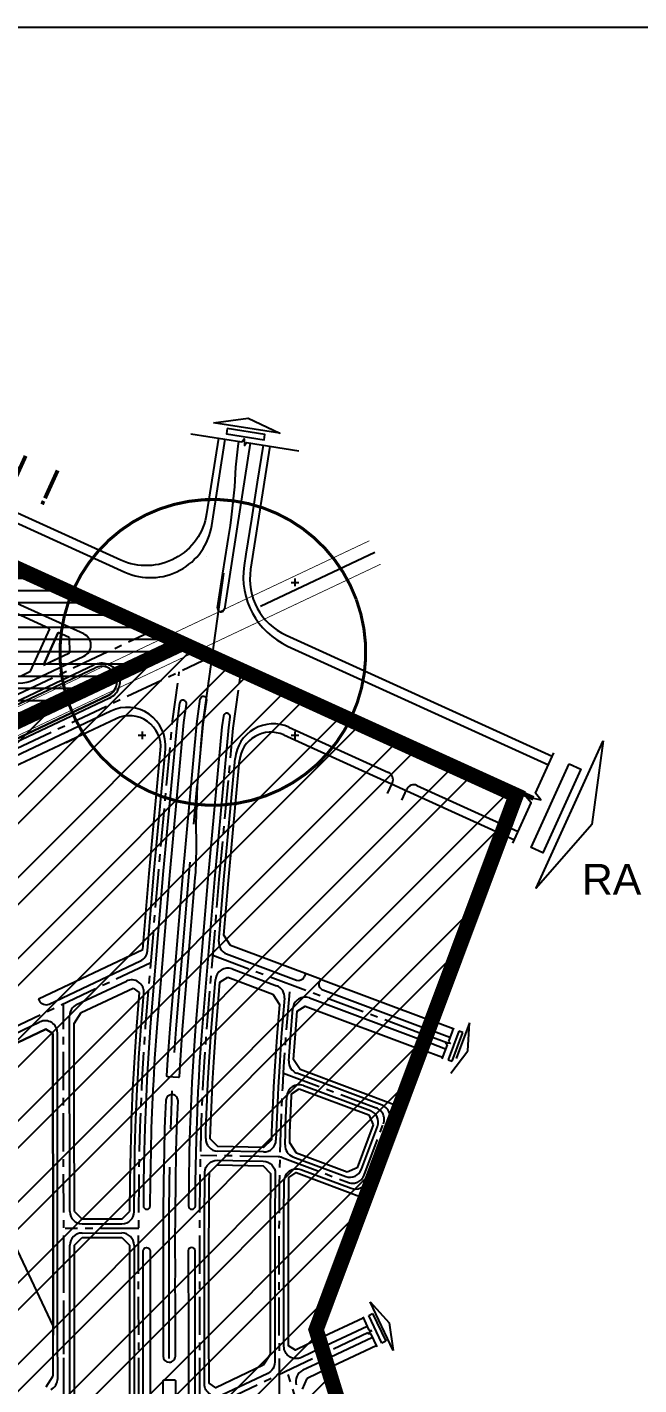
# Model space of a CAD drawing. Extents: x 597165 to 598689, y 1181586 to 1183364.
# Drawn here: x 597379.2 to 597419.2, y 1183137.4 to 1183226.2 of the extents above; entities that cross this region are included whole.
import ezdxf
from ezdxf.enums import TextEntityAlignment as Align

# ---------------------------------------------------------------- set-up
doc = ezdxf.new("R2010")
doc.units = 0
doc.header["$MEASUREMENT"] = 0
for name, pattern in [('CENTER', [2, 1.25, -0.25, 0.25, -0.25]), ('DASHED', [0.75, 0.5, -0.25]), ('LOGIOI', [4, 3, -1])]:
    doc.linetypes.add(name, pattern=pattern)
for name, color, linetype in [('5', 5, 'CONTINUOUS'), ('NE_GRID', 7, 'CONTINUOUS'), ('NET-LO-GIOI-DIEN-GIOI', 7, 'CENTER'), ('NET-RANH-DAT', 7, 'CONTINUOUS'), ('RANH_QUY_HOACH', 7, 'LOGIOI'), ('S-KHU-A', 2, 'CONTINUOUS'), ('S-KHU-B', 3, 'CONTINUOUS'), ('S-P-KHU', 8, 'CONTINUOUS'), ('S-PHANKHUTIM', 8, 'CONTINUOUS'), ('S-PKHUTIM', 8, 'CENTER')]:
    doc.layers.add(name, color=color, linetype=linetype)
doc.styles.add('VHEL-R', font='VHELVEN.TTF')
doc.linetypes.add('DIEN', pattern='A,0.1,["<",STANDARD,S=0.1,R=0,X=0,Y=-0.05],0.5,-0.25,[133,ltypeshp.shx,S=0.1,R=0,X=-0.1,Y=0],-0.25,0.5,[">",STANDARD,S=0.1,R=0,X=0,Y=-0.05],0.1,-0.5', length=2.2)

# ---------------------------------------------------------------- blocks, each defined once
blk = doc.blocks.new('GRDTICK1')
at = {"layer": 'NE_GRID'}
for p, q in [((-0.04999999999998295, 0), (0.05000000000001137, 0)), ((2.842170943040401e-14, 0.04999999999999716), (2.842170943040401e-14, -0.04999999999999716))]:
    blk.add_line(p, q, dxfattribs=at)
blk = doc.blocks.new('A$C68AD2EEB')
at = {"layer": 'NET-LO-GIOI-DIEN-GIOI', "const_width": 0.05, "flags": 128}
blk.add_lwpolyline([(98.84848672046792, 115.4430986079387), (0.8686287143500522, 69.16480360203423)], dxfattribs=at)
at = {"layer": 'NET-LO-GIOI-DIEN-GIOI', "const_width": 0.05}
blk.add_lwpolyline([(99.5745260855183, 113.9059366646688), (1.594668079400435, 67.6276416585315)], dxfattribs=at)
at = {"layer": 'S-P-KHU', "ltscale": 20}
for p, q in [((16.12997629633173, 143.7288721473888), (82.85988275613636, 113.3920913606416)), ((83.89788065687753, 110.1739718657918), (50.51266723487061, 125.3515729571227)), ((83.9806525632739, 110.3560400165152), (50.59543914138339, 125.5336411078461)), ((88.53682345082052, 116.4496681191958), (89.42250698280986, 122.0804207392503)), ((90.25415638636332, 121.6228228786495), (90.30426789284684, 121.9419688228518)), ((80.162407798809, 109.3456677973736), (63.54266925796401, 116.9013409819454)), ((79.21454335015733, 109.1174925104715), (78.49704412207939, 109.4436823397409)), ((76.93275381007697, 106.3635836842004), (80.17298575642053, 107.8940248682629)), ((64.7148292325437, 99.7080102453474), (80.82482989609707, 107.3171594971791)), ((82.422383760917, 106.7446023831144), (82.422383760917, 106.7446023831144)), ((92.1531340671936, 106.640662712045), (109.6098479148932, 98.70448342896998)), ((92.07036216079723, 106.4585945613217), (109.5270760087296, 98.5224152780138)), ((81.84982664673589, 105.1470485182945), (65.73982598329894, 97.53789926622994)), ((81.94266198540572, 104.3061495518778), (73.17956289183348, 100.1671224774327)), ((93.58618677407503, 103.2429432193749), (100.0997942397371, 100.2817239959259)), ((78.67269080632832, 102.7616617972963), (79.14935175934806, 102.9868054748513)), ((93.24073704588227, 102.7408978771418), (108.3268833654001, 95.88242709403858)), ((84.74353861110285, 93.66204680409282), (85.49968311190605, 101.8147385995835)), ((89.3258297246648, 93.25824772729538), (90.06222176528536, 101.1979700180236)), ((89.62467479729094, 93.23191300500184), (90.35108573862817, 101.0640198518522)), ((100.0262434240431, 98.91179951513186), (100.3480348503217, 99.61962385289371)), ((100.9729978076648, 98.48138560145162), (101.2947892339434, 99.18920993921347)), ((101.9568893768592, 99.43745054979809), (108.5751990841236, 96.42863154457882)), ((107.4943438944174, 96.2605078627821), (108.4436656751204, 98.79561936878599)), ((84.32246880512685, 88.6192473100964), (84.74353861110285, 93.66204680409282)), ((88.99027361313347, 89.23957394598983), (89.3258297246648, 93.25824772729538)), ((89.32528511760756, 89.64637420908548), (89.62467479729094, 93.23191300500184)), ((89.75192650931422, 88.97276428015903), (89.32528511760756, 89.64637420908548)), ((95.64665651670657, 86.76536804786883), (89.75192650931422, 88.97276428015903)), ((77.90840797824785, 85.14809835143387), (83.86690873710904, 87.96244470076635)), ((89.5069490292808, 88.42381228483282), (94.07170714449603, 86.71444987948053)), ((89.86054961045738, 87.43714824109338), (92.77971348597202, 86.34401058545336)), ((94.67042264831252, 87.13093779585324), (94.57611856341828, 86.92350303847343)), ((79.69729116314556, 85.10828446620144), (82.9528401294956, 86.64596025412902)), ((88.49615875200834, 83.3219751638826), (88.78277372417506, 86.75452201417647)), ((95.64665651670657, 86.76536804786883), (95.57502895826474, 86.60781341791153)), ((95.64665651670657, 86.76536804786883), (102.9186594976345, 84.04222517949529)), ((77.20005233574193, 85.47708510886878), (77.24276053463109, 85.38666381593794)), ((83.90903111489024, 83.66785125853494), (84.0917420979822, 85.85602728044614)), ((93.29638890211936, 85.52824892452918), (93.08328638924286, 82.97609906899743)), ((94.92043366120197, 85.54237630474381), (102.4276965861209, 82.73113577719778)), ((95.7988901422359, 86.0676726331003), (102.7082468213048, 83.48032972146757)), ((79.2493141349405, 71.57108040852472), (79.23895700788125, 84.38426748570055)), ((93.68160738539882, 82.93098479579203), (93.84265777491964, 84.85975007805973)), ((66.3273781525204, 78.79334595892578), (77.29820632166229, 83.97513773641549)), ((83.77272697200533, 81.64293625042774), (83.90903111489024, 83.66785125853494)), ((104.1129854663741, 82.95429803105071), (102.7082468214212, 83.48032972146757)), ((78.15259576286189, 67.51081192330457), (78.13990668486804, 83.20894223893993)), ((78.13990668486804, 83.20894223893993), (78.15259576286189, 67.51081191957928)), ((78.45259602344595, 67.51061078323983), (78.43987164390273, 83.2524140640162)), ((88.36381793150213, 81.35593871003948), (88.49615875200834, 83.3219751638826)), ((93.08328638924286, 82.97609906899743), (92.9549088908825, 81.0689411694184)), ((93.57997369323857, 81.42112908628769), (93.68160738539882, 82.93098479579203)), ((103.832435231423, 82.20510408678092), (102.4276965864701, 82.73113577719778)), ((83.68978711916134, 80.20582845550962), (83.77272697200533, 81.64293625042774)), ((88.28299910645, 79.95558219240047), (88.36381793150213, 81.35593871003948)), ((92.9549088908825, 81.0689411694184), (92.87621109373868, 79.70533592905849)), ((78.15441865986213, 64.11238464945927), (70.58403584524058, 80.14030946977437)), ((83.65927113301586, 79.61041333479807), (83.68978711916134, 80.20582845550962)), ((88.25425353832543, 79.39471072610468), (88.28299910645, 79.95558219240047)), ((99.67945743340533, 78.52797732804902), (94.09761715075001, 80.61820592079312)), ((83.5732429123018, 77.59268973045982), (83.65927113301586, 79.61041333479807)), ((88.16989271854982, 77.41609468800016), (88.25425353832543, 79.39471072610468)), ((92.849235943635, 79.17900811741129), (92.76654252491426, 77.23949964530766)), ((92.87621109373868, 79.70533592905849), (92.849235943635, 79.17900811741129)), ((93.36610554310028, 77.21646550949663), (93.44649203319568, 79.10186680196784)), ((93.66588705219328, 77.20494844159111), (93.74825424025767, 79.13680543308146)), ((93.74825424025767, 79.13680543308146), (93.75540826271754, 79.2763917169068)), ((94.52631611726247, 79.81698268535547), (98.9071492991643, 78.17649454623461)), ((83.55465627857484, 77.0492447768338), (83.5732429123018, 77.59268973045982)), ((88.15247338544577, 76.90677983057685), (88.16989271854982, 77.41609468800016)), ((98.67521240841597, 73.56496494356543), (100.1481011422584, 77.49823314906098)), ((83.51324800984003, 75.5581202970352), (83.55465627857484, 77.0492447768338)), ((88.13700958376285, 76.34992358088493), (88.15247338544577, 76.90677983057685)), ((92.75029049231671, 76.7643148843199), (92.73603373672813, 76.25092473463155)), ((92.76654252491426, 77.23949964530766), (92.75029049231671, 76.7643148843199)), ((93.32738079235423, 75.93100021127611), (93.35000576707534, 76.74573249998502)), ((93.35000576707534, 76.74573249998502), (93.36610554310028, 77.21646550949663)), ((93.63123334571719, 76.06556716933846), (93.64986340457108, 76.73644130770117)), ((93.64986340457108, 76.73644130770117), (93.66588705219328, 77.20494844159111)), ((98.32372962671798, 74.33727307757363), (99.37579300813377, 77.14675036724657)), ((83.47640536446124, 73.53345734183677), (83.51324800984003, 75.5581202970352)), ((91.92178689118009, 75.47326445346698), (88.92214616423007, 75.52784869889729)), ((94.08559999789577, 75.39041595184244), (93.63123334571719, 76.06556716933846)), ((93.84652227035258, 75.15959896682762), (97.29398544784635, 73.86862936872058)), ((97.39919178583659, 74.14957709773444), (94.08559999789577, 75.39041595184244)), ((83.46118707035203, 71.56641910853796), (83.47640536446124, 73.53345734183677)), ((80.04996052768547, 70.77172732399777), (82.66186812799424, 70.77383857523091)), ((80.05044551822357, 70.17172751994804), (82.65044466871768, 70.17382914526388)), ((79.25259671837557, 67.5100744094234), (79.2510924335802, 69.37108112731948)), ((79.55109233548865, 69.37132362253033), (80.05068801343441, 69.87172761792317)), ((79.55259697895963, 67.50987326912582), (79.55109233548865, 69.37132362253033)), ((80.05068801343441, 69.87172761792317), (82.65068716404494, 69.87382924347185)), ((82.65068716404494, 69.87382924347185), (83.15109115943778, 69.37423356552608)), ((83.15109115943778, 69.37423356575891), (83.15260010608472, 67.50745958718471)), ((83.45109106134623, 69.37447606073692), (83.45260036666878, 67.50725844711997)), ((87.22621483844705, 69.22287265351042), (87.22621483844705, 69.22287265351042)), ((78.15146234829444, 66.98345939605497), (78.15259576286189, 67.51081192330457)), ((78.15259576286189, 67.51081191957928), (78.15146234829444, 66.98345939978026)), ((78.45146263879724, 66.98327213269658), (78.45259602344595, 67.51061078323983)), ((79.25146341323853, 66.98277276242152), (79.25259671837557, 67.5100744094234)), ((79.5514637036249, 66.98258549813181), (79.55259697895963, 67.50987326912582)), ((83.15260010608472, 67.50745958718471), (83.15146718849428, 66.98033829592168)), ((83.45260036666878, 67.50725844711997), (83.45146747888066, 66.98015102790669)), ((78.15279878093861, 65.49990628194064), (78.15146234829444, 66.98345939605497)), ((78.15146234829444, 66.98345939978026), (78.15279878093861, 65.49990628194064)), ((78.45279869320802, 65.50013562245294), (78.45146263879724, 66.98327213269658)), ((79.25279845949262, 65.50074719218537), (79.25146341323853, 66.98277276242152)), ((79.55279837187845, 65.50097652897239), (79.5514637036249, 66.98258549813181)), ((83.15146718849428, 66.98033829592168), (83.15279732004274, 65.50372847123072)), ((83.45146747888066, 66.98015102790669), (83.45279723231215, 65.50395779591054)), ((78.15433177212253, 63.49461070471443), (78.15279878093861, 65.49990628194064)), ((78.15279878093861, 65.49990628194064), (78.15433177212253, 63.49461070494726)), ((78.45433163119014, 63.49490145756863), (78.45279869320802, 65.50013562245294)), ((79.25433125544805, 63.4956767980475), (79.25279845949262, 65.50074719218537)), ((79.55433111451566, 63.49596755066887), (79.55279837187845, 65.50097652897239)), ((83.15279732004274, 65.50372847123072), (83.15432942379266, 63.49945657607168)), ((83.45279723231215, 65.50395779591054), (83.45432928297669, 63.49974732799456)), ((98.8035159909632, 64.7790149548091), (99.05727461981587, 64.89887139177881)), ((98.90201001125388, 65.66562401829287), (100.1335336845368, 64.29841071739793)), ((100.4072292560013, 62.47879166342318), (98.90201001125388, 65.66562401829287)), ((99.05727461981587, 64.89887139177881), (99.91143857617863, 63.09044558159076)), ((98.44183082890231, 64.60818216344342), (95.5484368550824, 63.24156107823364)), ((98.69808001385536, 64.06565442425199), (95.66661161684897, 62.63381739519536)), ((98.40766427060589, 64.68051919573918), (98.81878264877014, 63.81010423577391)), ((99.65767994720954, 62.97058914438821), (98.8035159909632, 64.7790149548091)), ((100.1335336845368, 64.29841071739793), (100.4072292560013, 62.47879166342318)), ((78.1569086011732, 60.8358278600499), (78.15433177212253, 63.49461070471443)), ((78.45708567940164, 60.65326319006272), (78.45433163119014, 63.49490145756863)), ((79.25820390204899, 59.49986322107725), (79.25433125544805, 63.4956767980475)), ((79.55522725603078, 62.57132474356331), (79.55433111451566, 63.49596755066887)), ((83.15432942379266, 63.49945657607168), (83.15522612456698, 62.57423468655907)), ((83.45432928297669, 63.49974732799456), (83.45820219803136, 59.50364651414566)), ((99.03974559740163, 63.34228409803472), (95.9039776608115, 61.86118383286521)), ((99.00287192466203, 63.80599587317556), (98.73495368938893, 63.60194264352322)), ((98.73495368938893, 63.60194264352322), (98.91904296539724, 63.59783428092487)), ((98.81878264877014, 63.81010423577391), (99.00287192466203, 63.80599587317556)), ((98.91904296539724, 63.59783428092487), (99.33016134344507, 62.72741932072677)), ((99.91143857617863, 63.09044558159076), (99.65767994720954, 62.97058914438821)), ((79.55820378032513, 59.50013345619664), (79.55522725603078, 62.57132474356331)), ((83.15522612456698, 62.57423468655907), (83.15820231975522, 59.50337627902627)), ((99.29599478514865, 62.79975635325536), (96.08200219378341, 61.28170866100118)), ((95.9039776608115, 61.86118383286521), (94.48905563377775, 61.19288138463162)), ((96.08200219378341, 61.28170866100118), (94.76670435431879, 60.66046116501093)), ((77.70528673613444, 60.12228710320778), (78.1569086011732, 60.8358278600499)), ((94.46143321506679, 59.96896684030071), (94.76670435431879, 60.66046116501093))]:
    blk.add_line(p, q, dxfattribs=at)
at = {"layer": 'S-P-KHU'}
for p, q in [((77.95068568759598, 109.6916593536735), (62.93006325466558, 116.5203416373115)), ((88.22105343930889, 114.4421532948036), (88.22105343930889, 114.4421532948036)), ((76.68630131904501, 106.9104726738296), (77.95068568759598, 109.6916593536735)), ((77.52577493642457, 107.3072426707949), (78.49704412173014, 109.4436823390424)), ((78.49704412207939, 109.4436823397409), (77.52577493642457, 107.3072426707949)), ((78.68062481738161, 109.3602227997035), (78.49704412207939, 109.4436823397409)), ((79.21454335015733, 109.1174925104715), (79.2218967648223, 108.1083626963664)), ((77.52577493642457, 107.3072426707949), (79.2218967648223, 108.1083626963664)), ((77.52577493642457, 107.3072426707949), (78.6115252483869, 107.8200692278333)), ((64.80024562845938, 99.52716766367666), (80.91024629201274, 107.1363169157412)), ((76.01864626305178, 106.595122781815), (76.68630131904501, 106.9104726738296)), ((82.24154117936268, 106.6591859871987), (82.24154117936268, 106.6591859871987)), ((81.76441025082022, 105.3278910997324), (65.65440958726685, 97.71874184790067)), ((65.65440958738327, 97.71874184790067), (81.76441025082022, 105.3278910997324)), ((82.2763034167001, 103.800176065648), (75.24423789524008, 100.4787586915772)), ((79.01338492229115, 102.259019467514), (79.48648489732295, 102.4824812074658)), ((84.44469353847671, 93.68838152638637), (85.19306074047927, 101.7572190850042)), ((84.02835637575481, 88.70226092776284), (84.44469353847671, 93.68838152638637)), ((77.20005233574193, 85.47708510886878), (84.02835637575481, 88.70226092776284)), ((79.99107513751369, 84.58348532649688), (83.38397766579874, 86.18603657884523)), ((83.38397766579874, 86.18603657884523), (83.7944792965427, 85.90131153655238)), ((83.7944792965427, 85.90131153655238), (83.60987061681226, 83.69040839513764)), ((79.53937284229323, 83.8699445000384), (79.99107513751369, 84.58348532649688)), ((77.68739607208408, 83.49540108582005), (50.69135187135544, 70.74450592161156)), ((50.69135187135544, 70.74450592137873), (77.68739607208408, 83.49540108582005)), ((78.13990668486804, 83.20894223893993), (77.68739607208408, 83.49540108582005)), ((77.68739607208408, 83.49540108582005), (78.13990668486804, 83.20894223893993)), ((79.54422163648997, 77.87132084555924), (79.53937284229323, 83.8699445000384)), ((83.60987061681226, 83.69040839513764), (83.47330799640622, 81.66165348142385)), ((83.47330799640622, 81.66165348142385), (83.3902298156172, 80.22214886406437)), ((83.3902298156172, 80.22214886406437), (83.35959836747497, 79.62448089639656)), ((83.35959836747497, 79.62448089639656), (83.28497907158453, 77.87434456637129)), ((93.75540826271754, 79.2763917169068), (94.2492466949625, 79.60039242869243)), ((94.2492466949625, 79.60039242869243), (98.80194296105765, 77.89554681745358)), ((79.54931403696537, 71.57132290373556), (79.54422163648997, 77.87132084555924)), ((83.27346140309237, 77.60420679836534), (83.25479864119552, 77.05853596888483)), ((83.28497907158453, 77.87434456637129), (83.27346140309237, 77.60420679836534)), ((99.09484527911991, 77.25195670546964), (98.04278189770412, 74.4424794157967)), ((98.80194296105765, 77.89554681745358), (99.09484527911991, 77.25195670546964)), ((83.25479864119552, 77.05853596888483), (83.21332377824001, 75.5650134109892)), ((83.21332377824001, 75.5650134109892), (83.17643067566678, 73.53757761232555)), ((98.04278189770412, 74.4424794157967), (97.39919178583659, 74.14957709773444)), ((83.17643067566678, 73.53757761232555), (83.16124648996629, 71.5742170792073)), ((79.54931403696537, 71.57132290373556), (80.04971803235821, 71.07172722602263)), ((82.65660965000279, 71.07383442274295), (80.04971803235821, 71.07172722602263)), ((82.65660965000279, 71.07383442274295), (83.16124648996629, 71.5742170792073))]:
    blk.add_line(p, q, dxfattribs=at)
at = {"layer": 'S-P-KHU', "linetype": 'DASHED', "ltscale": 5}
for p, q in [((104.3233981425874, 83.5161934888456), (102.9186594975181, 84.04222517926246)), ((104.3514531659894, 83.59111288306303), (104.0138734881766, 82.68962495424785)), ((105.4023949116236, 83.92327349330299), (104.1664213947952, 80.62267431849614)), ((105.2804189706221, 82.08723301393911), (105.4023949116236, 83.92327349330299)), ((104.1392407547683, 82.55475913686678), (103.8061799447751, 82.60464298562147)), ((103.8061799447751, 82.60464298562147), (103.9315472113667, 82.4697771682404)), ((104.6979951135581, 83.37591837183572), (103.9966195280431, 81.50293351639993)), ((104.0138734881766, 82.68962495424785), (104.1392407547683, 82.55475913686678)), ((104.2594370936276, 81.40451637050137), (104.9608126791427, 83.27750122593716)), ((104.9608126791427, 83.27750122593716), (104.6979951135581, 83.37591837183572)), ((103.6220225570723, 81.64320863364264), (102.2172839121195, 82.1692403240595)), ((103.9315472113667, 82.4697771682404), (103.5939675336704, 81.56828923942521)), ((104.1664213947952, 80.62267431849614), (105.2804189706221, 82.08723301393911)), ((103.9966195280431, 81.50293351639993), (104.2594370936276, 81.40451637050137))]:
    blk.add_line(p, q, dxfattribs=at)
at = {"layer": 'S-P-KHU', "ltscale": 20}
for points in [[(88.97780881007202, 122.1502461459022), (88.19953365472611, 117.1936328492593, -0.4959906939993465), (82.59251110255718, 114.1727378435899), (16.37829201575369, 144.2750765995588)], [(91.89226444903761, 121.6926255328581), (91.51313783577643, 119.2829058486968), (91.13079537637532, 116.8527463225182), (90.77226849761792, 114.5734689303208), (90.65548817510717, 113.8217675976921, 0.3364549006800051), (93.4982091448037, 108.5556905197445), (110.5617248397321, 100.7982671621721)], [(92.33681771764532, 121.6228228786495), (91.07518630754203, 113.5733360354789, 0.3368297886853512), (93.40020787715912, 109.2593377598096), (110.8100405586883, 101.3444716138765)], [(86.327169363969, 78.79995899507776, 0.9999999999999999), (85.52789551496971, 78.83403705549426), (85.47185913659632, 77.51974829984829), (85.45375464891549, 76.99040055996738), (85.41276814346202, 75.51446390873753), (85.37624506058637, 73.50736229657196), (85.35770427552052, 71.50822767056525), (85.35098518780433, 69.50622430210933), (85.35260201711208, 67.50598455918953), (85.35146931814961, 66.97896497929469), (85.35279667726718, 65.50541012664326), (85.35432839067653, 63.50158875365742), (85.35567010031082, 62.11720181256533, 0.4142135622306318), (85.75605758104939, 61.71758966939524), (85.7560575803509, 61.71758966916241, 0.4142135623976424), (86.15566972387023, 62.1179771500174), (86.15432801493444, 63.50236409087665), (86.15279644355178, 65.50602164003067), (86.1514700925909, 66.97846559225582), (86.1526027120417, 67.5054481853731), (86.15098627284169, 69.50520515954122), (86.15769182529766, 71.50317555852234), (86.1761775641935, 73.49637490906753), (86.212566094473, 75.49608227144927), (86.25337501522154, 76.96562404744327), (86.27127649425529, 77.4890361186117), (86.327169363969, 78.79995899484493)], [(89.19909615779761, 59.57905089017004, -0.5499080086126077), (88.05743094999343, 60.30164588009939), (88.05432712263428, 63.50420551770367), (88.05279588850681, 65.50747399148531), (88.05147193174344, 66.97727954993024), (88.052604362485, 67.50417429767549), (88.05098885006737, 69.50278469570912), (88.05766225594562, 71.49117679195479), (88.07601726031862, 73.47027986356989), (88.08825490018353, 74.14279118739069, -0.4142135623722571), (88.90267761435825, 74.9281036364846), (91.90218104538508, 74.8735218893271, -0.4142135623707494), (92.68749349447899, 74.05909917503595), (92.67562915605959, 73.40710238553584), (92.65759066713508, 71.46212714724243), (92.6509950896725, 69.49692462524399), (92.6526083581848, 67.50109014823101), (92.6514763844898, 66.97440803260542), (92.65279454470146, 65.51099005667493), (92.65432496217545, 63.5086636999622), (92.65605894080363, 61.71952260355465, -0.2903991641851373), (92.197724900092, 60.99537694314495), (89.19909615779761, 59.57905089017004)], [(95.66661161684897, 62.63381739519536), (94.39671931706835, 62.03401605132967, -0.5499080096029427), (93.25505410926417, 62.75661104382016), (93.25432468042709, 63.50924520054832), (93.25279436947312, 65.51144864829257), (93.25147696526255, 66.97403347911313), (93.25260887935292, 67.50068786786869), (93.25099590350874, 69.49616026831791), (93.25758132943884, 71.45833806321025), (93.27557853376493, 73.39886184502393), (93.2790961820865, 73.59217185666785, -0.5177248241059426), (94.35951399873011, 74.32681066798978), (97.64546822942793, 73.09632123447955)], [(84.05820195458364, 59.50418698461726), (84.05432900122833, 63.50032883044332), (84.05279705708381, 65.50441642152146), (84.05146805976983, 66.97977648465894), (84.05260088783689, 67.50685616675764), (84.05139625282027, 68.99715492664836, -0.4142135623732421), (84.27621430787258, 69.22233672440052), (84.27621430787258, 69.22233672463335, -0.4142135623724071), (84.50139610585757, 68.99751866958104), (84.50260127871297, 67.5065544564277), (84.5014684953494, 66.97949558123946), (84.50279692560434, 65.50476040365174), (84.50432878988795, 63.50076495809481), (84.50820177211426, 59.50459233741276)], [(87.45820057520177, 59.50724965054542), (87.45432740438264, 63.50362401432358), (87.45279606385157, 65.50701535330154), (87.45147135097068, 66.97765408921987), (87.45260384120047, 67.50457657803781), (87.45139663643204, 68.99805459845811, 0.4142135623948568), (87.22621483844705, 69.22287265351042, 0.4142135623729976), (87.00139678339474, 68.99769085552543), (87.00260345032439, 67.50487828836776), (87.00147091539111, 66.97793499636464), (87.00279619521461, 65.50667138304561), (87.00432761572301, 63.50318788737059), (87.00820075778756, 59.50684429774992)], [(85.3582014272688, 59.50535800401121), (85.35722450481262, 60.51335445884615, -0.4142135624412895), (85.40717602276709, 60.56340289395303), (86.10717569268309, 60.56408131425269, -0.414213562521517), (86.15722412778996, 60.51412979653105), (86.15820110263303, 59.50607863115147)]]:
    blk.add_lwpolyline(points, format="xyb", dxfattribs=at)
for points in [[(88.64262382790912, 123.156105433125), (90.9215368743753, 123.467766889371), (92.99465343973134, 122.4713908340782)], [(89.54427089216188, 122.7775266685057), (89.48974896618165, 122.4309866109397), (91.9593870898243, 122.0424328951631), (92.01390901580453, 122.3889729524963)], [(114.1293577145552, 102.3558454934973), (113.3879101143684, 96.88560230401345), (109.7535046136472, 92.7305569674354)], [(111.9024494630285, 100.8478401750326), (112.6688845145982, 100.4994031190872), (110.185727319913, 95.03735859831795), (109.4192922684597, 95.38579565426335)], [(89.57900993572548, 86.90188767551444), (92.53473600640427, 85.79505859548226), (92.96137739811093, 85.1214486665558), (92.78412589116488, 82.99865620560013), (92.6554899152834, 81.08765840041451), (92.57665379019454, 79.72165633738041), (92.5495631780941, 79.19307567877695), (92.46676101582125, 77.251016713446), (92.45043285493739, 76.77360607637092), (92.43628150958102, 76.26401178329252), (91.92248470825143, 75.7733014205005), (88.92279821599368, 75.82788649853319), (88.43676054035313, 76.33679077704437), (88.45233102294151, 76.897488638293), (88.46967422775924, 77.40457761986181), (88.55392630386632, 79.38064316473901), (88.58255640999414, 79.93926178384572), (88.66323690710124, 81.33722147904336), (88.79531925008632, 83.29941802704707), (89.06915889750235, 86.57896554050967)], [(88.35432698170189, 63.50449626869522), (88.35279580089264, 65.50770330196247), (88.35147222212981, 66.97709227749147), (88.35260462306906, 67.50397315737791), (88.35098925698549, 69.50240251701325), (88.3576575871557, 71.4892822499387), (88.37599194911309, 73.46615959331393), (88.38820524327457, 74.13733301265165), (88.89721943961922, 74.62815329316072), (91.89672287064604, 74.57357154646888), (92.38754315138794, 74.06455735000782), (92.3756544671487, 73.41122265579179), (92.357595335925, 71.46402168925852), (92.35099468275439, 69.49730680370703), (92.35260809760075, 67.50129128852859), (92.35147609410342, 66.97459530900232), (92.35279463231564, 65.51076075993478), (92.35432510310784, 63.50837294943631), (92.35556046047714, 62.23371573118493), (91.90393859043252, 61.52017497620545), (88.80997983948328, 60.05882221739739), (88.35738880047575, 60.34528099279851)]]:
    blk.add_lwpolyline(points, close=True, dxfattribs=at)
for points in [[(87.17184241954237, 122.4343999100383), (90.51236620615236, 121.9088277956471), (90.64603397611063, 122.0962081023026), (90.66858037083875, 121.6758397123776), (90.80224814091343, 121.863220019266), (94.22698919172399, 121.3243978132959)], [(91.0525527196005, 121.8244749908336), (90.19201068626717, 116.354890412651), (89.35859315888956, 110.9885821086355)], [(88.91358020948246, 111.0553913509939), (89.2622030978091, 113.3318944510538), (89.56279413565062, 115.2508921655826), (89.62618897145148, 115.6539137235377), (89.75131653877907, 116.4492215479258), (89.83413959422614, 116.9756429074332), (90.04718333482742, 118.9683742015623), (90.11991764372215, 120.256979789352), (90.25415638636332, 121.6228228786495)], [(108.227557077189, 95.66394531191327), (109.4227275718004, 98.2928865919821), (109.0751513496507, 98.72223776881583), (110.061772574205, 98.50466093793511), (109.7141963520553, 98.93401211476885), (110.9093668467831, 101.5629533946048)], [(100.8148054444464, 78.42316848388873), (94.32254794298206, 80.8543205007445), (93.88788249145728, 81.52853545546532), (93.9807678834768, 82.9084276589565), (94.12904294824693, 84.6841936041601), (94.63889398647007, 85.0071157393977), (102.2172839117702, 82.1692403240595)], [(95.5484368550824, 63.24156107823364), (94.00760299782269, 62.51378737809137), (93.55501196021214, 62.80024615349248), (93.5543245394947, 63.50953595060855), (93.55279428185895, 65.51167794223875), (93.55147725564893, 66.97384620178491), (93.55260913993698, 67.50048672780395), (93.55099631042685, 69.49577808985487), (93.5575766605325, 71.45644352096133), (93.57555322267581, 73.39474157476798), (93.58281834272202, 73.79399139527231), (94.06016151548829, 74.11856473679654), (98.57040356425568, 72.42961693229154)]]:
    blk.add_lwpolyline(points, dxfattribs=at)
at = {"layer": 'S-P-KHU', "color": 0, "linetype": 'DASHED', "ltscale": 2, "const_width": 0.05}
blk.add_lwpolyline([(97.98579945461825, 111.6109854467213, 3723.404377729858), (97.98951935116202, 111.6009071867447, 3723.404377729858)], format="xyb", dxfattribs=at)
at = {"layer": 'S-P-KHU', "linetype": 'DIEN', "ltscale": 20}
blk.add_lwpolyline([(99.21150640305132, 114.6745176364202), (91.72691217600368, 111.1393598327413)], dxfattribs=at)
at = {"layer": 'S-P-KHU'}
for points in [[(88.91358020948246, 111.0553913509939, 1.00000000006653), (89.35859315888956, 110.9885821086355)], [(85.6536116139032, 80.38914353912696, -0.4142135623180793), (85.60657553432975, 80.44194133463316), (85.66904715099372, 81.52439378807321), (85.80371426930651, 83.5249893933069), (86.63622407102957, 93.49526022886857), (87.56069732480682, 103.4628596794792), (87.78570159862284, 105.1035827354062, -0.4142135623751824), (88.01102017925587, 105.2745550642721), (88.01102017913945, 105.2745550642721, -0.4142135624036697), (88.18199250800535, 105.0492364836391), (87.95817871321924, 103.4171943571419), (87.58952246804256, 99.44237110391259, 0.01366886308702865), (87.58881071396172, 99.43146124854684), (87.49298895325046, 96.89845315483399), (87.50950161146466, 95.6119466603268), (87.50455268553924, 95.2770107802935), (87.46285115345381, 93.74533168994822), (87.43314426473808, 93.42503430251963), (86.60147559759207, 83.46483702911064), (86.46749775263015, 81.47448117239401), (86.40524653554894, 80.39584760693833, -0.4142135623767786), (86.35244874004275, 80.34881152724847), (85.6536116139032, 80.38914353912696)]]:
    blk.add_lwpolyline(points, format="xyb", dxfattribs=at)
for points in [[(84.5263167754747, 73.5190363957081), (84.5629828205565, 75.53399439807981), (84.60415800963528, 77.01672560418956), (84.62247819418553, 77.55237999232486), (84.70812581246719, 79.56117686978541), (84.7382376815658, 80.14870702591725), (84.82069338671863, 81.57742594229057), (84.95609285810497, 83.58890128042549), (85.78949636523612, 93.56987527571619), (86.71604937454686, 103.5598984896205), (86.88054169050884, 104.7593705304898, 0.414213562373095), (86.6881978205638, 105.0128539334983), (86.68819782068022, 105.0128539334983, 0.414213562373095), (86.43471441743895, 104.8205100637861), (86.26888281258289, 103.6112719774246), (85.34122875635512, 93.60937735927291), (84.5073521110462, 83.62273698532954), (84.37156492331997, 81.60550178866833), (84.2889017262496, 80.17318763863295), (84.25861666421406, 79.58227821183391), (84.17280593048781, 77.56965559441596), (84.15437155344989, 77.03066239249893), (84.11309647304006, 75.54433406912722), (84.076354742283, 73.52521680109203), (84.06174000224564, 71.94940258283168, 0.4142135623279151), (84.28464367473498, 71.72232560743578), (84.28464367473498, 71.72232560743578, 0.4142135623988095), (84.51172065013088, 71.94522928004153)], [(87.46185655600857, 71.9462036867626), (87.47606788261328, 73.47852040431462), (87.51223776477855, 75.46621211105958), (87.55275811068714, 76.92536221491173), (87.5703297003638, 77.43912882381119), (87.65490800724365, 79.42284584906884), (87.68388449936174, 79.98822300927714), (87.7649799803039, 81.39337317179888), (87.89783775585238, 83.367089437088), (88.72813957941253, 93.3109171721153), (89.64747461373918, 103.2231167368591), (89.74143256107345, 103.9082547028083, 0.4142135623731936), (89.54908869112842, 104.1617381060496), (89.54908869112842, 104.1617381060496, 0.4142135623605913), (89.29560528800357, 103.9693942361046), (89.20030805189162, 103.2744902246632), (88.27987197053153, 93.35041925567202), (87.44909700879361, 83.40092514199205), (87.31585151678883, 81.42144901817665), (87.23454854416195, 80.01270362199284), (87.2053988588741, 79.44394719111733), (87.12065743666608, 77.45640442590229), (87.10297165461816, 76.93929900298826), (87.06235141737852, 75.47655178187415), (87.02610584930517, 73.48470080969855), (87.01187590812333, 71.95037698978558, 0.4142135623633579), (87.23477958049625, 71.72330001415685), (87.23477958049625, 71.72330001415685, 0.4142135623986282)]]:
    blk.add_lwpolyline(points, format="xyb", close=True, dxfattribs=at)
for centre, radius, start, end in [((84.53601386211812, 117.0789714122657), 4.05, 245.5524836852119, 351.0609596414199), ((88.60630072874483, 108.143276743358), 9.999999999996247, 173.0100868151444, 181.8521652216729), ((81.33732827147469, 106.2321040078532), 1, 25.28251725255057, 115.2825172522948), ((81.33732827147469, 106.2321040078532), 1, 295.2825172522997, 25.28251725127883), ((81.33732827147469, 106.2321040078532), 0.9999999999873643, 295.2825172521204, 1.334021322268115e-09), ((83.1518214745447, 101.9465396045707), 2.05, 354.7010998831894, 115.2825172516856)]:
    blk.add_arc(centre, radius, start, end, dxfattribs=at)
at = {"layer": 'S-P-KHU', "ltscale": 20}
for centre, radius, start, end in [((83.93926661007572, 110.2650059412699), 0.09999999998113017, 245.5524836850648, 65.55248368506476), ((79.83132017287426, 108.6173951944802), 0.8, 295.282517252734, 65.55248368509265), ((81.33732827147469, 106.2321040078532), 1.199999999970256, 25.2825172520756, 115.2825172522452), ((81.33732827147469, 106.2321040078532), 1.199999999970256, 295.2825172524666, 25.28251725275979), ((92.11174811399542, 106.5496286365669), 0.1000000000079533, 65.55248368822276, 245.5524836882228), ((75.90775705943815, 108.533694663085), 2.4, 245.5524836851391, 295.2825172523732), ((83.01036693388596, 102.0456172819249), 2.5, 354.7010998832611, 115.2825172522612), ((92.55153794330545, 100.9670913356822), 2.5, 65.55248368698034, 174.7010998834539), ((92.39232500467915, 100.8746993322857), 2.050000000007155, 65.55248368551617, 174.7010998834284), ((99.89286447351333, 99.82655361900106), 0.5, 335.5524836849001, 65.55248368512369), ((101.7499596106354, 98.98228017310612), 0.5, 65.55248368513476, 155.5524836851141), ((89.7874992643483, 89.17300622863695), 0.8, 175.2269195891041, 249.4706105803086), ((83.5252431537956, 88.68581502721645), 0.8000000000108666, 295.2825172349977, 355.2269195891872), ((89.57999937538989, 86.68795429705642), 0.7999999999967707, 69.47061058001836, 175.2269195891177), ((83.29451644665096, 85.9225949975662), 0.8, 355.2269195891303, 115.2833674302919), ((92.49916325090453, 85.59481664164923), 0.7999999999941146, 355.2269195891178, 69.47061058001836), ((94.21198226208799, 87.08904685126618), 0.4, 249.470610580181, 335.5524836867244), ((95.93916525971144, 86.44226960511878), 0.4, 155.55248368729, 249.4706105802777), ((77.6948669886915, 85.60020480537787), 0.5, 205.2825172351909, 295.2825172349653), ((94.63988342625089, 84.79318236093968), 0.7999999999967707, 69.47061058001836, 175.2269195891177), ((80.03895674645901, 84.38491413975134), 0.8, 115.282517234679, 180.0463131880664), ((77.63987190520857, 83.2517674099654), 0.8, 0.04631318778583692, 115.2825172561381), ((94.37816738570109, 81.36739986483008), 0.8, 176.1490291730815, 249.4706105809784), ((94.24576588219497, 79.06778874131851), 0.8, 69.47061058058226, 177.5585999756255), ((98.62659906409681, 77.42730060243048), 0.8, 339.4706105813332, 69.47061058064357), ((99.39890719833784, 77.77878338401206), 0.7999999999968517, 339.4706105818724, 69.47061058079916), ((88.93670129671227, 76.3277162804734), 0.799999999985157, 178.4093149216579, 268.9575079011894), ((91.9363420237787, 76.27313203527592), 0.8, 268.9575079026292, 358.4093149226287), ((94.12707250542007, 75.90879291063175), 0.8, 178.4093149227779, 249.4706105821951), ((97.57453568279743, 74.61782331275754), 0.8, 249.47061058153, 339.47061058128), ((97.92601846449543, 73.84551517851651), 0.8000000000077538, 249.4706105821648, 339.4706105818724), ((80.04931387363467, 71.57172706257552), 0.8, 180.046313188047, 270.0463131875907), ((82.66122147394344, 71.5738383140415), 0.799999999998521, 270.046313186603, 359.4686309428564), ((80.05109217215795, 69.37172778137028), 0.7999999999985398, 90.0463131874368, 180.0463131882705), ((82.65109132276848, 69.37382940668613), 0.799999999998521, 0.04631318826986448, 90.04631318660302), ((77.65708605514374, 60.65248784958385), 0.8, 295.2825175156506, 0.05552968935491196), ((94.83072121744044, 60.46951105818152), 0.8, 115.2825172562504, 197.0778396080971)]:
    blk.add_arc(centre, radius, start, end, dxfattribs=at)
at = {"layer": 'S-PKHUTIM', "ltscale": 2}
for p, q in [((88.87314842641354, 108.0219623190351), (15.13671341852751, 141.5440543391742)), ((3.521957526449114, 71.24748667981476), (85.0552418930456, 109.7576607442461)), ((85.75543346232735, 108.3188886686694), (77.26513210893609, 104.3087106712628)), ((88.87314842641354, 108.0219623190351), (4.888619860867038, 68.35400537448004)), ((109.5684619608801, 98.61344935372472), (88.87314842431806, 108.0219623181038)), ((85.97077177127358, 103.6455209690612), (86.41149559163023, 106.8592631847132)), ((89.94558565504849, 103.1888677452225), (90.50654806487728, 107.2793854216579)), ((89.02698465203866, 93.28458244982176), (89.94558565504849, 103.1888677452225)), ((88.61037515348289, 88.33242608373985), (102.5679717037128, 83.10573274944909)), ((84.55392096354626, 87.84456377057359), (71.2872199997073, 81.57837485219352)), ((78.85259637096897, 67.51034259633161), (78.8383419996826, 85.14495535520837)), ((103.9727103380719, 82.57970106299035), (102.5679717039457, 83.10573274921626)), ((93.22966474038549, 80.62288328493014), (99.29330336628482, 78.3522359370254)), ((98.49947101762518, 73.95111901056953), (99.76194707513787, 77.32249175827019)), ((92.87010891421232, 75.15595824131742), (87.80831786431372, 75.24806728679687)), ((93.1361040166812, 75.10528460354544), (97.46972683863714, 73.48247530171648)), ((83.75421715644188, 70.47189894760959), (78.95020566368476, 70.46801577974111)), ((78.85146302601788, 66.9830224479083), (78.85259637096897, 67.51034259633161)), ((78.86292854521889, 54.25465120258741), (78.8514630261343, 66.9830224479083)), ((78.8543314433191, 63.49528912780806), (78.85279857635032, 65.50044140801765)), ((78.85820406430867, 59.49950290727429), (78.8543314433191, 63.49528912780806)), ((98.7485652276082, 63.64712614193559), (87.75914714729879, 58.45655389293097)), ((99.2691944806138, 42.27645509666763), (93.46975217817817, 61.1538129998371))]:
    blk.add_line(p, q, dxfattribs=at)
at = {"layer": 'S-PKHUTIM', "linetype": 'CENTER', "ltscale": 10, "flags": 128}
blk.add_lwpolyline([(85.79200698737986, 21.97651602840051), (85.79062949260697, 23.50573292304762), (85.78342321980745, 31.50572967738844), (85.77982008375693, 35.50572805455886), (85.77801851532422, 37.50572724314407), (85.77621694700792, 39.50572643172927), (85.77441537869163, 41.50572562031448), (85.77261718851514, 43.50197481038049), (85.77081224229187, 45.50572399748489), (85.7690106742084, 47.5057231860701), (85.7672091058921, 49.50572237465531), (85.76540753769223, 51.50572156324051), (85.76333942532074, 53.4982304868754), (85.7618044015253, 55.50571996415965), (85.76000283309259, 57.50571913504973), (85.7582012648927, 59.50571831758134), (85.75432820280548, 63.50197642296553), (85.75279656040948, 65.50571589684114), (85.75146970537025, 66.97871528984979), (85.75260236451868, 67.50571637228131), (85.75098573032301, 69.50571473082528), (85.75769805035088, 71.5057016145438), (85.77621131238993, 73.50186860281974), (85.81266711896751, 75.50527308997698), (85.85356483212672, 76.97801230358891), (85.8715678154258, 77.50439220922999), (85.95676233572885, 79.50256203045137), (85.98639311280567, 80.08070532395504), (86.06827245175373, 81.49943748023361), (86.20259493344929, 83.49491321109235), (87.03468416794203, 93.46014726557769), (87.95817871321924, 103.4171943571419), (89.3166912914021, 113.3234191203956)], dxfattribs=at)
at = {"layer": 'S-PKHUTIM', "ltscale": 2, "flags": 128}
for points in [[(83.78342403122224, 31.50392810907215), (83.77982089517172, 35.50392648647539), (83.77801932673901, 37.50392567482777), (83.77621775842272, 39.50392486341298), (83.77441619010642, 41.50392405223101), (83.77261799992993, 43.50017324229702), (83.77081305370666, 45.50392242940143), (83.7690114856232, 47.50392161798663), (83.7672099173069, 49.50392080657184), (83.76540834910702, 51.50391999515705), (83.76334050274454, 53.49615460028872), (83.76180498627946, 55.50419066776522), (83.76000364450738, 57.5039175665006), (83.7582020763075, 59.50391674949788), (83.7543291420443, 63.50003807945177), (83.75279714469798, 65.50418711337261), (83.75146776938345, 66.97996375756338), (83.75260062725283, 67.50705730682239), (83.75098301749676, 69.50826258747838), (83.75772917596623, 71.51833189488389), (83.77638005337212, 73.52933707158081), (83.81317224144004, 75.55122718308121), (83.85451391607057, 77.03995358454995), (83.8730244213948, 77.58117266232148), (83.95894389855675, 79.5963457734324), (83.98934442270547, 80.18950804695487), (84.07214594760444, 81.62421901943162), (84.20819161296822, 83.64529412193224), (85.04238368372899, 93.63571208156645), (85.97077177127358, 103.6455209690612)], [(87.78342240839265, 31.50753124570474), (87.77981927234214, 35.50752962264232), (87.77801770390943, 37.50752881146036), (87.77621613559313, 39.50752800004557), (87.77441456727684, 41.50752718839794), (87.77261637710035, 43.50377637869678), (87.77081143087707, 45.50752556556836), (87.76900986279361, 47.5075247543864), (87.76720829447731, 49.5075239429716), (87.76540672627743, 51.50752313155681), (87.76333834801335, 53.50030637346208), (87.76180381688755, 55.50724926078692), (87.76000202167779, 57.50752070336603), (87.75820045347791, 59.50751988589764), (87.75432726345025, 63.50391476647928), (87.75279597612098, 65.50724468030967), (87.75147164135706, 66.9774668221362), (87.75260410178453, 67.50437543774024), (87.75098844314925, 69.50316687417217), (87.75766692473553, 71.4930713342037), (87.77604257140774, 73.47440013405867), (87.81216199637856, 75.45931899710558), (87.85261574806646, 76.91607102262788), (87.87011120945681, 77.42761175590567), (87.95458077278454, 79.40877828747034), (87.98344180290587, 79.97190260072239), (88.06439895590302, 81.37465594080277), (88.19699825393036, 83.34453230025247), (89.02698465203866, 93.28458244958892)], [(92.97625873587094, 39.46257759281434), (92.9762140258681, 39.51221207808703), (92.97441245766822, 41.51221126597375), (92.97261426737532, 43.50846045603976), (92.97080932126846, 45.51220964291133), (92.96900775306858, 47.51220883172937), (92.9672061848687, 49.51220802031457), (92.96540461666882, 51.51220720889978), (92.96333554701414, 53.50570360478014), (92.96180229692254, 55.51122514065355), (92.95999991206918, 57.51220470876433), (92.9581983438693, 59.51220396324061), (92.95432482135948, 63.50895445025526), (92.9527944570873, 65.51121935341507), (92.95147667487618, 66.97422075620852), (92.95260861876886, 67.50088900816627), (92.95099549659062, 69.49654244678095), (92.95758599822875, 71.46023260522634), (92.97560384497046, 73.40298211527988), (93.01084867771715, 75.33983835531399), (93.05014812969603, 76.75502369203605), (93.06632403400727, 77.22798257740214), (93.14890870917588, 79.16494055581279), (93.1757683971664, 79.68901552050374), (93.25432786659803, 81.05022393842228), (93.38244688732084, 82.95354193239473), (93.67327328305691, 86.43652546708472)]]:
    blk.add_lwpolyline(points, dxfattribs=at)
at = {"layer": 'S-PKHUTIM', "ltscale": 2}
for centre, start, end in [((99.01275313121732, 77.60304199322127), 339.4706105812115, 69.47061058062152), ((92.85555378173012, 74.35609065974131), 69.47061058156302, 88.95750790204124), ((97.75027707358822, 74.2316692455206), 249.4706105820875, 339.4706105813332)]:
    blk.add_arc(centre, 0.8, start, end, dxfattribs=at)
at = {"layer": 'S-P-KHU', "xscale": 5, "yscale": 5, "zscale": 5}
for p in [(93.97705816535745, 112.721318528289), (83.97705816535745, 102.721318528289), (93.97705816535745, 102.721318528289)]:
    blk.add_blockref('GRDTICK1', p, dxfattribs=at)

msp = doc.modelspace()

# ---------------------------------------------------------------- hatches: boundary and pattern name
at = {"layer": 'S-KHU-A'}
h = msp.add_hatch(dxfattribs=at)
h.set_pattern_fill('_U', color=1, scale=0.8, style=0, pattern_type=0)
h.set_pattern_definition([(0, (598258.1239046439, 1182490.981125843), (0, 0.8), [])])
h.paths.add_polyline_path([(597389.3284496638, 1183185.907269794), (597331.4827122693, 1183212.204582426), (597330.3937576514, 1183209.733699), (597326.1130313087, 1183200.020552466), (597320.6687850523, 1183187.352498855), (597317.4636244127, 1183178.429993493), (597316.1693754034, 1183174.744373942), (597314.1342340608, 1183165.776649354), (597311.4369241318, 1183149.11718793), (597343.4879734745, 1183164.255686259)])
at = {"layer": 'S-KHU-B'}
h = msp.add_hatch(dxfattribs=at)
h.set_pattern_fill('ANSI32', color=1, scale=10, style=0)
h.set_pattern_definition([(45, (598258.1239046439, 1182490.981125843), (-2.651650429449553, 2.651650429449553), []), (45, (598259.8916715939, 1182490.981125843), (-2.651650429449553, 2.651650429449553), [])])
h.paths.add_polyline_path([(597372.3577528608, 1183103.132931321), (597375.7070887013, 1183104.187277258), (597379.0484455748, 1183105.239111476), (597385.7271271999, 1183107.341510629), (597394.6304208472, 1183110.144201052), (597406.4363347882, 1183113.860614689), (597398.079269852, 1183141.040815097), (597410.2139489198, 1183173.44580691), (597411.1632707006, 1183175.980918416), (597389.3284496639, 1183185.907269794), (597343.4879734747, 1183164.255686259)])

# ---------------------------------------------------------------- linework, layer by layer
at = {"layer": '5'}
msp.add_lwpolyline([(597295.5854375574, 1183226.212886036), (597438.8460174382, 1183226.212886036), (597438.8460174382, 1183066.497356299), (597295.5854375574, 1183066.497356299)], close=True, dxfattribs=at)
at = {"layer": 'NET-RANH-DAT', "linetype": 'DASHED', "ltscale": 4, "const_width": 1, "flags": 128}
msp.add_lwpolyline([(597389.3083483177, 1183185.897775434), (597343.4879734745, 1183164.255686259), (597311.4369241319, 1183149.11718793)], dxfattribs=at)
at = {"layer": 'RANH_QUY_HOACH', "color": 1, "linetype": 'CENTER', "ltscale": 4, "const_width": 1, "flags": 128}
msp.add_lwpolyline([(597398.0792698521, 1183141.040815097), (597410.2139489198, 1183173.44580691), (597411.1632707006, 1183175.980918416), (597331.4827122692, 1183212.204582426), (597330.3937576514, 1183209.733699), (597326.1130313127, 1183200.020552475), (597320.6687850527, 1183187.352498856), (597317.4636244093, 1183178.429993486), (597316.1693754032, 1183174.744373941), (597314.1342340609, 1183165.776649354), (597310.778833811, 1183145.052608551), (597310.717770073, 1183136.070135965), (597310.833870493, 1183133.6425644), (597311.2325989417, 1183126.532294376), (597311.4415540748, 1183122.48029766), (597311.3637448271, 1183116.627586425), (597316.3686247809, 1183083.568460793), (597320.9330826224, 1183085.693577547), (597323.2599599248, 1183087.041479619), (597326.8066095252, 1183088.510789349), (597342.3553566014, 1183093.763192487), (597350.5262858634, 1183096.260681107), (597357.4453450633, 1183098.438616592), (597363.4756225114, 1183100.336902947), (597364.959524314, 1183100.804024165), (597368.2430674298, 1183101.837659043), (597375.7070887013, 1183104.187277258), (597379.0484455748, 1183105.239111476), (597385.7271271999, 1183107.341510629), (597394.6304208472, 1183110.144201052), (597406.4363347885, 1183113.860614689)], close=True, dxfattribs=at)
at = {"layer": 'S-PHANKHUTIM', "color": 0, "linetype": 'DASHED', "ltscale": 2, "const_width": 0.2, "flags": 128}
msp.add_lwpolyline([(597400.7054044801, 1183188.796284493, 3723.404377729858), (597400.7091243766, 1183188.786206234, 3723.404377729858)], format="xyb", dxfattribs=at)

# ---------------------------------------------------------------- block references
at = {"layer": 'S-P-KHU', "color": 2}
msp.add_blockref('A$C68AD2EEB', (597302.7196052423, 1183077.185299047), dxfattribs=at)

# ---------------------------------------------------------------- texts
at = {"layer": '5', "color": 0, "style": 'VHEL-R'}
msp.add_text('T  R  Ò  N  H    Q  U  A  N  G    N  G  H  Ò', height=2, rotation=335.5524836854623, dxfattribs=at).set_placement((597358.3741811876, 1183205.394276614), align=Align.CENTER)
msp.add_text('RA QUOÁC LOÄ 50', height=2, dxfattribs=at).set_placement((597426.1790451163, 1183169.490648597), align=Align.CENTER)

doc.saveas('drawing.dxf')
